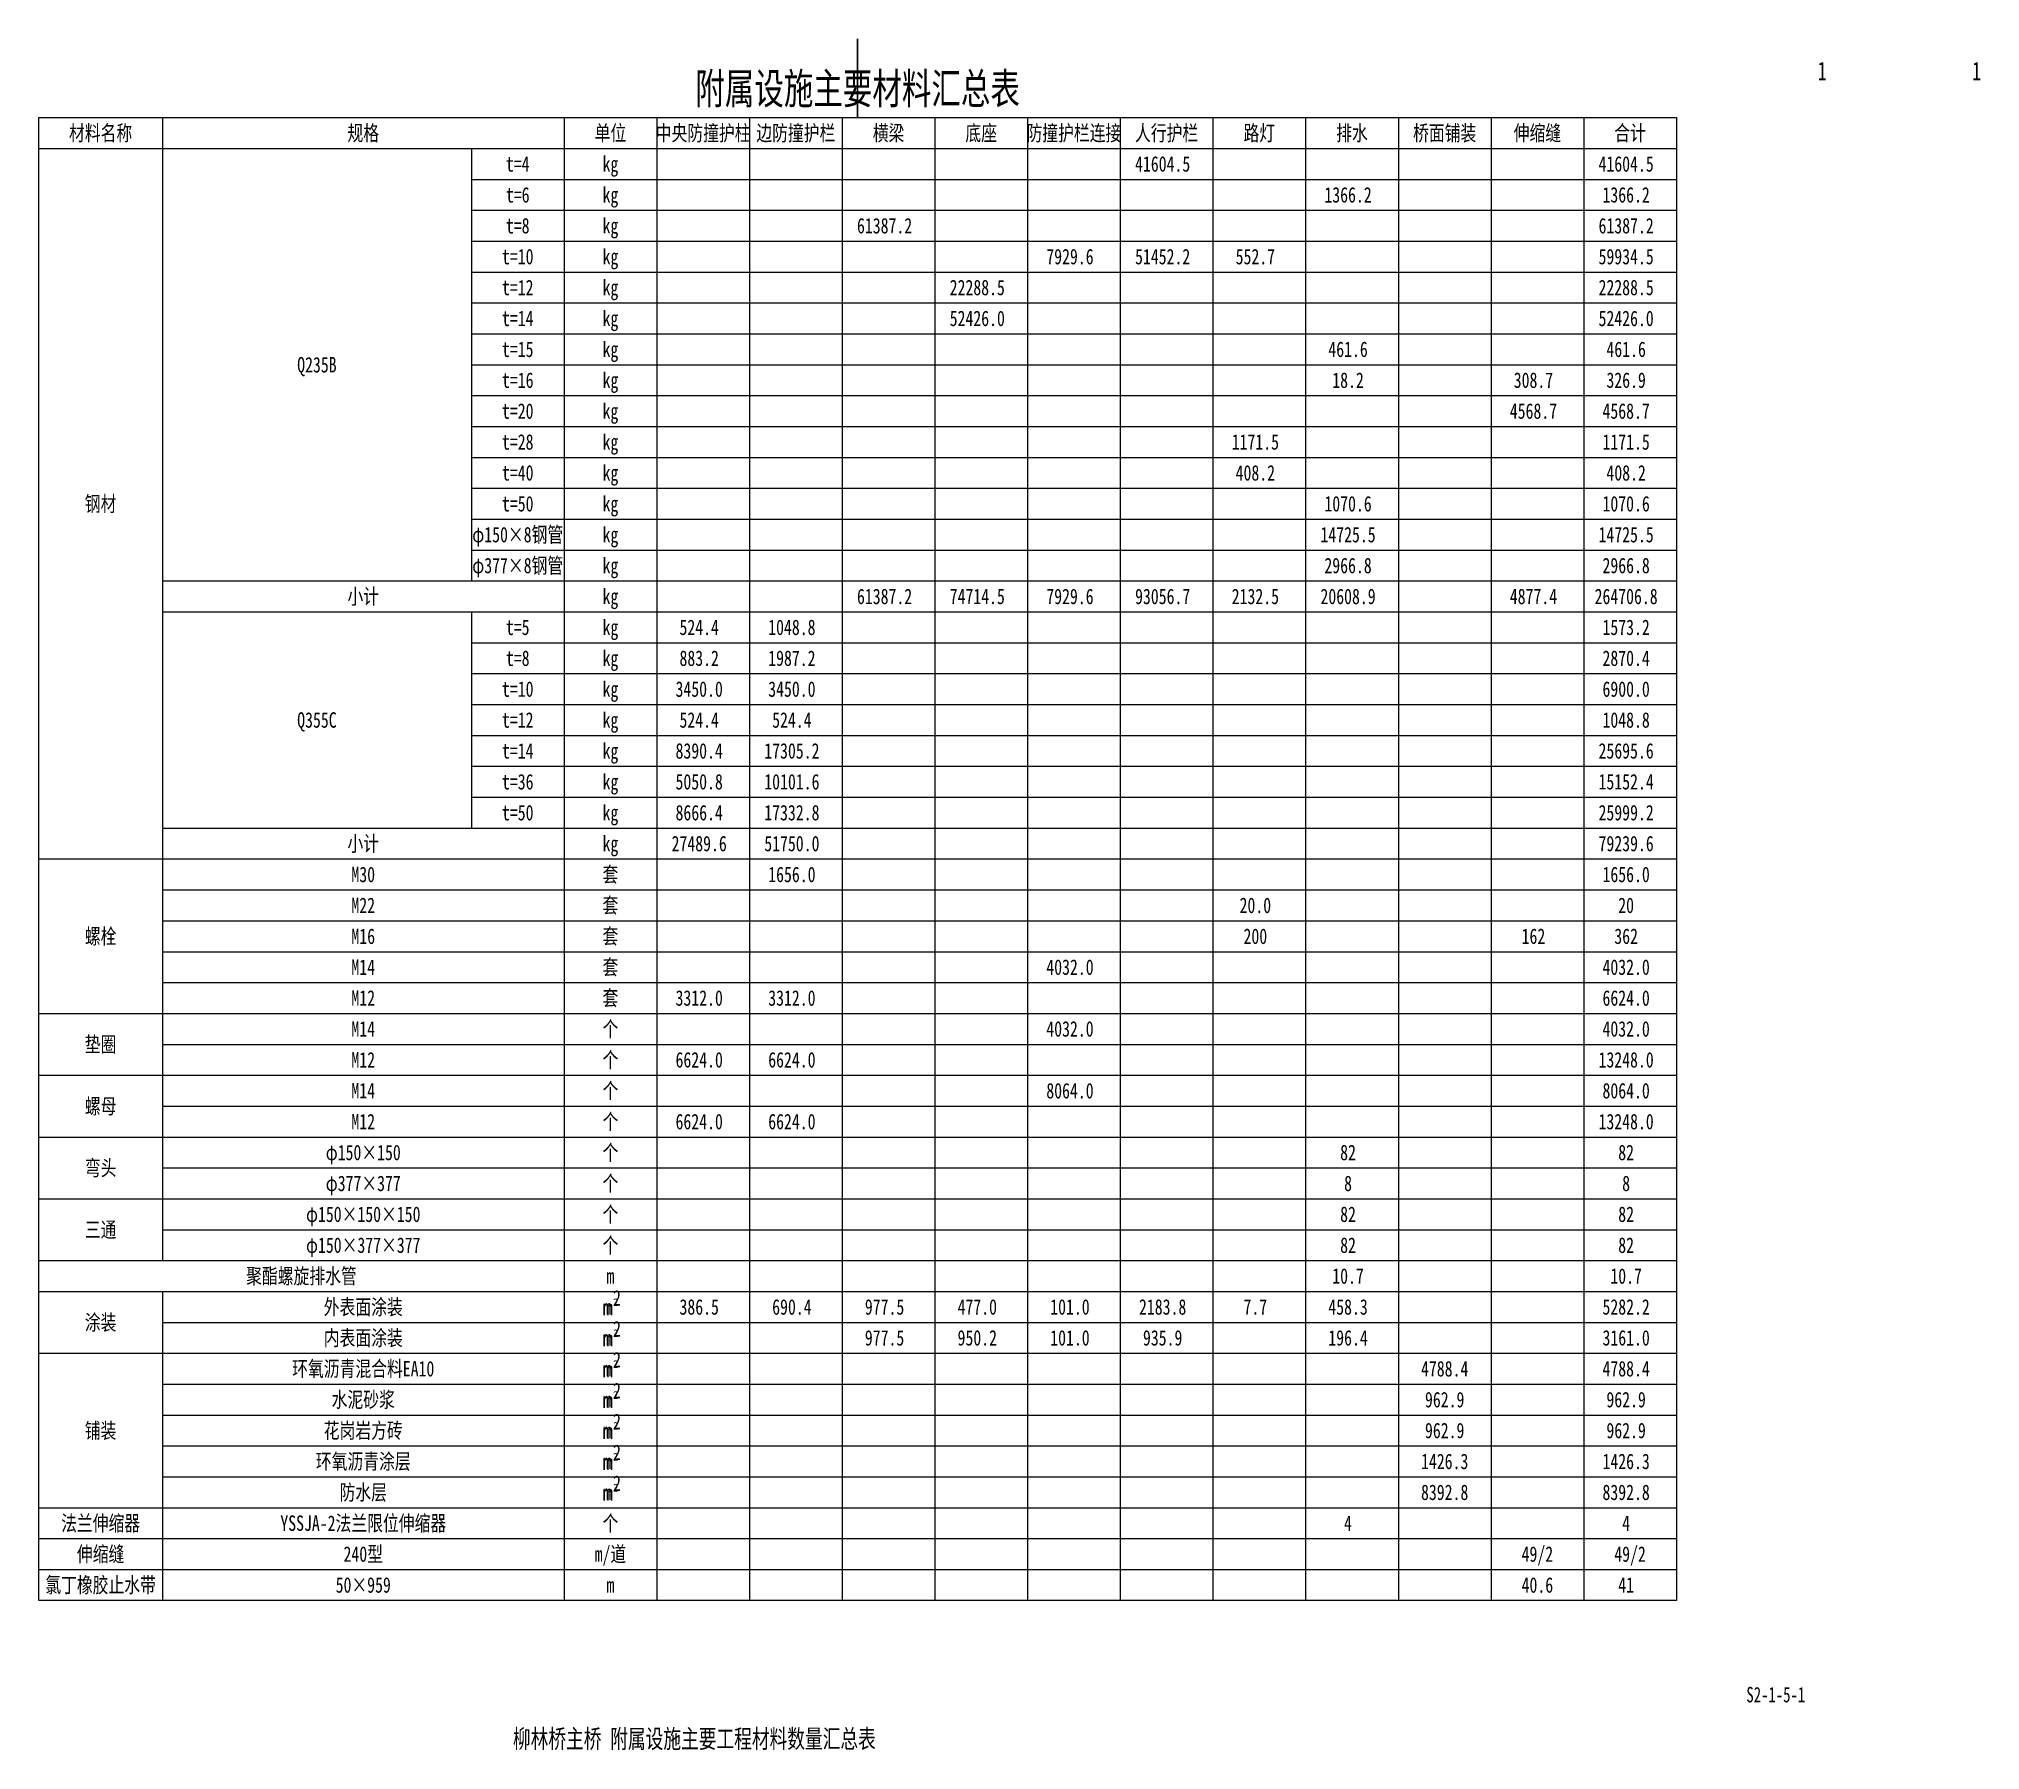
# Paper-space layout '布局1' of a CAD drawing. Header units: millimetres. Extents: x 1201 to 1516, y -263 to 14.
import ezdxf
from ezdxf.enums import TextEntityAlignment as Align

# ---------------------------------------------------------------- set-up
doc = ezdxf.new("R2010")
doc.units = ezdxf.units.MM
doc.layers.get('0').update_dxf_attribs({"lineweight": 15})
doc.layers.get('Defpoints').update_dxf_attribs({"color": 8})
doc.layers.add('文字', color=7, linetype='Continuous', lineweight=15)
doc.layers.add('标注线及字体', color=2, linetype='Continuous', lineweight=15)
doc.styles.add('111', font='仿宋_GB2312.ttf', dxfattribs={"width": 0.7})
doc.styles.add('Annotative', font='仿宋_GB2312.ttf')
doc.styles.add('FS', font='仿宋_GB2312.ttf', dxfattribs={"width": 0.75})
doc.styles.add('图号专用', font='仿宋_GB2312.ttf', dxfattribs={"width": 0.7})

psp = doc.layouts.new('布局1')

# ---------------------------------------------------------------- linework, layer by layer
at = {"color": 7}
for p, q in [((1221.43, 1.14), (1221.43, -183.86)), ((1286.43, 1.14), (1286.43, -238.86)), ((1301.43, 1.14), (1301.43, -238.86)), ((1316.43, 1.14), (1316.43, -238.86)), ((1331.43, 1.14), (1331.43, -238.86)), ((1346.43, 1.14), (1346.43, -238.86)), ((1361.43, 1.14), (1361.43, -238.86)), ((1376.43, 1.14), (1376.43, -238.86)), ((1391.43, 1.14), (1391.43, -238.86)), ((1406.43, 1.14), (1406.43, -238.86)), ((1421.43, 1.14), (1421.43, -238.86)), ((1436.43, 1.14), (1436.43, -238.86)), ((1451.43, 1.14), (1451.43, -238.86)), ((1201.43, -3.86), (1466.43, -3.86)), ((1271.43, -3.86), (1271.43, -73.86)), ((1271.43, -8.86), (1466.43, -8.86)), ((1271.43, -13.86), (1466.43, -13.86)), ((1271.43, -18.86), (1466.43, -18.86)), ((1271.43, -23.86), (1466.43, -23.86)), ((1271.43, -28.86), (1466.43, -28.86)), ((1271.43, -33.86), (1466.43, -33.86)), ((1271.43, -38.86), (1466.43, -38.86)), ((1271.43, -43.86), (1466.43, -43.86)), ((1271.43, -48.86), (1466.43, -48.86)), ((1271.43, -53.86), (1466.43, -53.86)), ((1271.43, -58.86), (1466.43, -58.86)), ((1271.43, -63.86), (1466.43, -63.86)), ((1271.43, -68.86), (1466.43, -68.86)), ((1221.43, -73.86), (1466.43, -73.86)), ((1221.43, -78.86), (1466.43, -78.86)), ((1271.43, -78.86), (1271.43, -113.86)), ((1271.43, -83.86), (1466.43, -83.86)), ((1271.43, -88.86), (1466.43, -88.86)), ((1271.43, -93.86), (1466.43, -93.86)), ((1271.43, -98.86), (1466.43, -98.86)), ((1271.43, -103.86), (1466.43, -103.86)), ((1271.43, -108.86), (1466.43, -108.86)), ((1221.43, -113.86), (1466.43, -113.86)), ((1201.43, -118.86), (1466.43, -118.86)), ((1221.43, -123.86), (1466.43, -123.86)), ((1221.43, -128.86), (1466.43, -128.86)), ((1221.43, -133.86), (1466.43, -133.86)), ((1221.43, -138.86), (1466.43, -138.86)), ((1201.43, -143.86), (1466.43, -143.86)), ((1221.43, -148.86), (1466.43, -148.86)), ((1201.43, -153.86), (1466.43, -153.86)), ((1221.43, -158.86), (1466.43, -158.86)), ((1201.43, -163.86), (1466.43, -163.86)), ((1221.43, -168.86), (1466.43, -168.86)), ((1201.43, -173.86), (1466.43, -173.86)), ((1221.43, -178.86), (1466.43, -178.86)), ((1201.43, -183.86), (1466.43, -183.86)), ((1201.43, -188.86), (1466.43, -188.86)), ((1221.43, -188.86), (1221.43, -238.86)), ((1221.43, -193.86), (1466.43, -193.86)), ((1201.43, -198.86), (1466.43, -198.86)), ((1221.43, -203.86), (1466.43, -203.86)), ((1221.43, -208.86), (1466.43, -208.86)), ((1221.43, -213.86), (1466.43, -213.86)), ((1221.43, -218.86), (1466.43, -218.86)), ((1201.43, -223.86), (1466.43, -223.86)), ((1201.43, -228.86), (1466.43, -228.86)), ((1201.43, -233.86), (1466.43, -233.86))]:
    psp.add_line(p, q, dxfattribs=at)
at = {"color": 1}
psp.add_lwpolyline([(1201.43, 1.14), (1466.43, 1.14), (1466.43, -238.86), (1201.43, -238.86)], close=True, dxfattribs=at)
at = {"layer": 'Defpoints'}
psp.add_line((1333.93, 1.14), (1333.93, 13.89), dxfattribs=at)

# ---------------------------------------------------------------- texts
at = {"color": 7, "style": 'Annotative', "width": 0.75}
for s, p in [('材料名称', (1211.43, -1.36)), ('规格', (1253.93, -1.36)), ('单位', (1293.93, -1.36)), ('中央防撞护柱', (1308.93, -1.36)), ('边防撞护栏', (1323.93, -1.36)), ('横梁', (1338.93, -1.36)), ('底座', (1353.93, -1.36)), ('防撞护栏连接', (1368.93, -1.36)), ('人行护栏', (1383.93, -1.36)), ('路灯', (1398.93, -1.36)), ('排水', (1413.93, -1.36)), ('桥面铺装', (1428.93, -1.36)), ('伸缩缝', (1443.93, -1.36)), ('合计', (1458.93, -1.36)), ('t=4', (1278.93, -6.36)), ('kg', (1293.93, -6.36)), ('41604.5 ', (1383.93, -6.36)), ('41604.5 ', (1458.93, -6.36)), ('t=6', (1278.93, -11.36)), ('kg', (1293.93, -11.36)), ('1366.2 ', (1413.93, -11.36)), ('1366.2 ', (1458.93, -11.36)), ('t=8', (1278.93, -16.36)), ('kg', (1293.93, -16.36)), ('61387.2 ', (1338.93, -16.36)), ('61387.2 ', (1458.93, -16.36)), ('t=10', (1278.93, -21.36)), ('kg', (1293.93, -21.36)), ('7929.6 ', (1368.93, -21.36)), ('51452.2 ', (1383.93, -21.36)), ('552.7 ', (1398.93, -21.36)), ('59934.5 ', (1458.93, -21.36)), ('kg', (1293.93, -26.36)), ('t=12', (1278.93, -26.36)), ('22288.5 ', (1353.93, -26.36)), ('22288.5 ', (1458.93, -26.36)), ('t=14', (1278.93, -31.36)), ('kg', (1293.93, -31.36)), ('52426.0 ', (1353.93, -31.36)), ('52426.0 ', (1458.93, -31.36)), ('Q235B', (1246.43, -38.86)), ('t=15', (1278.93, -36.36)), ('kg', (1293.93, -36.36)), ('461.6 ', (1413.93, -36.36)), ('461.6 ', (1458.93, -36.36)), ('t=16', (1278.93, -41.36)), ('kg', (1293.93, -41.36)), ('18.2 ', (1413.93, -41.36)), ('308.7 ', (1443.93, -41.36)), ('326.9 ', (1458.93, -41.36)), ('t=20', (1278.93, -46.36)), ('kg', (1293.93, -46.36)), ('4568.7 ', (1443.93, -46.36)), ('4568.7 ', (1458.93, -46.36)), ('t=28', (1278.93, -51.36)), ('kg', (1293.93, -51.36)), ('1171.5 ', (1398.93, -51.36)), ('1171.5 ', (1458.93, -51.36)), ('t=40', (1278.93, -56.36)), ('kg', (1293.93, -56.36)), ('408.2 ', (1398.93, -56.36)), ('408.2 ', (1458.93, -56.36)), ('钢材', (1211.43, -61.36)), ('t=50', (1278.93, -61.36)), ('kg', (1293.93, -61.36)), ('1070.6 ', (1413.93, -61.36)), ('1070.6 ', (1458.93, -61.36)), ('φ150×8钢管', (1278.93, -66.36)), ('kg', (1293.93, -66.36)), ('14725.5 ', (1413.93, -66.36)), ('14725.5 ', (1458.93, -66.36)), ('φ377×8钢管', (1278.93, -71.36)), ('kg', (1293.93, -71.36)), ('2966.8 ', (1413.93, -71.36)), ('2966.8 ', (1458.93, -71.36)), ('小计', (1253.93, -76.36)), ('kg', (1293.93, -76.36)), ('61387.2 ', (1338.93, -76.36)), ('74714.5 ', (1353.93, -76.36)), ('7929.6 ', (1368.93, -76.36)), ('93056.7 ', (1383.93, -76.36)), ('2132.5 ', (1398.93, -76.36)), ('20608.9 ', (1413.93, -76.36)), ('4877.4 ', (1443.93, -76.36)), ('264706.8 ', (1458.93, -76.36)), ('t=5', (1278.93, -81.36)), ('kg', (1293.93, -81.36)), ('524.4 ', (1308.93, -81.36)), ('1048.8 ', (1323.93, -81.36)), ('1573.2 ', (1458.93, -81.36)), ('t=8', (1278.93, -86.36)), ('kg', (1293.93, -86.36)), ('883.2 ', (1308.93, -86.36)), ('1987.2 ', (1323.93, -86.36)), ('2870.4 ', (1458.93, -86.36)), ('t=10', (1278.93, -91.36)), ('kg', (1293.93, -91.36)), ('3450.0 ', (1308.93, -91.36)), ('3450.0 ', (1323.93, -91.36)), ('6900.0 ', (1458.93, -91.36)), ('Q355C', (1246.43, -96.36)), ('t=12', (1278.93, -96.36)), ('kg', (1293.93, -96.36)), ('524.4 ', (1308.93, -96.36)), ('524.4 ', (1323.93, -96.36)), ('1048.8 ', (1458.93, -96.36)), ('t=14', (1278.93, -101.36)), ('kg', (1293.93, -101.36)), ('8390.4 ', (1308.93, -101.36)), ('17305.2 ', (1323.93, -101.36)), ('25695.6 ', (1458.93, -101.36)), ('t=36', (1278.93, -106.36)), ('kg', (1293.93, -106.36)), ('5050.8 ', (1308.93, -106.36)), ('10101.6 ', (1323.93, -106.36)), ('15152.4 ', (1458.93, -106.36)), ('t=50', (1278.93, -111.36)), ('kg', (1293.93, -111.36)), ('8666.4 ', (1308.93, -111.36)), ('17332.8 ', (1323.93, -111.36)), ('25999.2 ', (1458.93, -111.36)), ('小计', (1253.93, -116.36)), ('kg', (1293.93, -116.36)), ('27489.6 ', (1308.93, -116.36)), ('51750.0 ', (1323.93, -116.36)), ('79239.6 ', (1458.93, -116.36)), ('M30', (1253.93, -121.36)), ('套', (1293.93, -121.36)), ('1656.0 ', (1323.93, -121.36)), ('1656.0 ', (1458.93, -121.36)), ('M22', (1253.93, -126.36)), ('套', (1293.93, -126.36)), ('20.0 ', (1398.93, -126.36)), ('20 ', (1458.93, -126.36)), ('螺栓', (1211.43, -131.36)), ('M16', (1253.93, -131.36)), ('套', (1293.93, -131.36)), ('200 ', (1398.93, -131.36)), ('162 ', (1443.93, -131.36)), ('362 ', (1458.93, -131.36)), ('套', (1293.93, -136.36)), ('M14', (1253.93, -136.36)), ('4032.0 ', (1368.93, -136.36)), ('4032.0 ', (1458.93, -136.36)), ('M12', (1253.93, -141.36)), ('套', (1293.93, -141.36)), ('3312.0 ', (1308.93, -141.36)), ('3312.0 ', (1323.93, -141.36)), ('6624.0 ', (1458.93, -141.36)), ('垫圈', (1211.43, -148.86)), ('M14', (1253.93, -146.36)), ('个', (1293.93, -146.36)), ('4032.0 ', (1368.93, -146.36)), ('4032.0 ', (1458.93, -146.36)), ('M12', (1253.93, -151.36)), ('个', (1293.93, -151.36)), ('6624.0 ', (1308.93, -151.36)), ('6624.0 ', (1323.93, -151.36)), ('13248.0 ', (1458.93, -151.36)), ('M14', (1253.93, -156.36)), ('个', (1293.93, -156.36)), ('8064.0 ', (1368.93, -156.36)), ('8064.0 ', (1458.93, -156.36)), ('螺母', (1211.43, -158.86)), ('M12', (1253.93, -161.36)), ('个', (1293.93, -161.36)), ('6624.0 ', (1308.93, -161.36)), ('6624.0 ', (1323.93, -161.36)), ('13248.0 ', (1458.93, -161.36)), ('φ150×150', (1253.93, -166.36)), ('个', (1293.93, -166.36)), ('82 ', (1413.93, -166.36)), ('82 ', (1458.93, -166.36)), ('弯头', (1211.43, -168.86)), ('φ377×377', (1253.93, -171.36)), ('个', (1293.93, -171.36)), ('8 ', (1413.93, -171.36)), ('8 ', (1458.93, -171.36)), ('φ150×150×150', (1253.93, -176.36)), ('个', (1293.93, -176.36)), ('82 ', (1413.93, -176.36)), ('82 ', (1458.93, -176.36)), ('三通', (1211.43, -178.86)), ('φ150×377×377', (1253.93, -181.36)), ('个', (1293.93, -181.36)), ('82 ', (1413.93, -181.36)), ('82 ', (1458.93, -181.36)), ('聚酯螺旋排水管', (1243.93, -186.36)), ('10.7 ', (1413.93, -186.36)), ('10.7 ', (1458.93, -186.36)), ('m', (1293.93, -186.36)), ('外表面涂装', (1253.93, -191.36)), ('386.5 ', (1308.93, -191.36)), ('690.4 ', (1323.93, -191.36)), ('977.5 ', (1338.93, -191.36)), ('477.0 ', (1353.93, -191.36)), ('101.0 ', (1368.93, -191.36)), ('2183.8 ', (1383.93, -191.36)), ('7.7 ', (1398.93, -191.36)), ('458.3 ', (1413.93, -191.36)), ('5282.2 ', (1458.93, -191.36)), ('涂装', (1211.43, -193.86)), ('内表面涂装', (1253.93, -196.36)), ('977.5 ', (1338.93, -196.36)), ('950.2 ', (1353.93, -196.36)), ('101.0 ', (1368.93, -196.36)), ('935.9 ', (1383.93, -196.36)), ('196.4 ', (1413.93, -196.36)), ('3161.0 ', (1458.93, -196.36)), ('环氧沥青混合料EA10', (1253.93, -201.36)), ('4788.4', (1428.93, -201.36)), ('4788.4 ', (1458.93, -201.36)), ('水泥砂浆', (1253.93, -206.36)), ('962.9', (1428.93, -206.36)), ('962.9 ', (1458.93, -206.36)), ('铺装', (1211.43, -211.36)), ('花岗岩方砖', (1253.93, -211.36)), ('962.9', (1428.93, -211.36)), ('962.9 ', (1458.93, -211.36)), ('环氧沥青涂层', (1253.93, -216.36)), ('1426.3', (1428.93, -216.36)), ('1426.3 ', (1458.93, -216.36)), ('防水层', (1253.93, -221.36)), ('8392.8', (1428.93, -221.36)), ('8392.8 ', (1458.93, -221.36)), ('法兰伸缩器', (1211.43, -226.36)), ('YSSJA-2法兰限位伸缩器', (1253.93, -226.36)), ('个', (1293.93, -226.36)), ('4 ', (1413.93, -226.36)), ('4 ', (1458.93, -226.36)), ('伸缩缝', (1211.43, -231.36)), ('240型', (1253.93, -231.36)), ('m/道', (1293.93, -231.36)), ('49/2', (1443.93, -231.36)), ('49/2', (1458.93, -231.36)), ('氯丁橡胶止水带', (1211.43, -236.36)), ('50×959', (1253.93, -236.36)), ('40.6', (1443.93, -236.36)), ('41 ', (1458.93, -236.36)), ('m', (1293.93, -236.36))]:
    psp.add_text(s, height=2.5, dxfattribs=at).set_placement(p, align=Align.MIDDLE_CENTER)
for s, p in [('m', (1292.75, -192.61)), ('2', (1294.35, -191.15)), ('2', (1294.35, -196.15)), ('m', (1292.75, -197.61)), ('m', (1292.75, -202.61)), ('2', (1294.35, -201.15)), ('2', (1294.35, -206.15)), ('m', (1292.75, -207.61)), ('2', (1294.35, -211.15)), ('m', (1292.75, -212.61)), ('m', (1292.75, -217.61)), ('2', (1294.35, -216.15)), ('2', (1294.35, -221.15)), ('m', (1292.75, -222.61))]:
    psp.add_text(s, height=2.5, dxfattribs=at).set_placement(p)
at = {"color": 0, "linetype": 'Continuous', "style": '图号专用', "width": 0.7}
psp.add_text('S2-1-5-1', height=2.5, dxfattribs=at).set_placement((1482.51, -254.11), align=Align.MIDDLE)
at = {"color": 7, "char_height": 2.5, "width": 14.8, "attachment_point": 5, "style": 'Annotative'}
for insert in [(1293.93, -191.36), (1293.93, -196.36), (1293.93, -201.36), (1293.93, -206.36), (1293.93, -211.36), (1293.93, -216.36), (1293.93, -221.36)]:
    psp.add_mtext('\\A1;m{\\H0.5x;\\S2^ ;}', dxfattribs=dict(at, insert=insert))
at = {"layer": '文字', "style": 'FS', "width": 0.7}
for s, p in [('1', (1490.01, 8.69)), ('1', (1515.01, 8.69)), ('柳林桥主桥 附属设施主要工程材料数量汇总表', (1307.51, -261.21))]:
    psp.add_text(s, height=3, dxfattribs=at).set_placement(p, align=Align.MIDDLE)
at = {"layer": '标注线及字体', "color": 0, "style": '111', "width": 0.7}
psp.add_text('附属设施主要材料汇总表', height=5, dxfattribs=at).set_placement((1333.93, 5.92), align=Align.MIDDLE)

doc.saveas('drawing.dxf')
